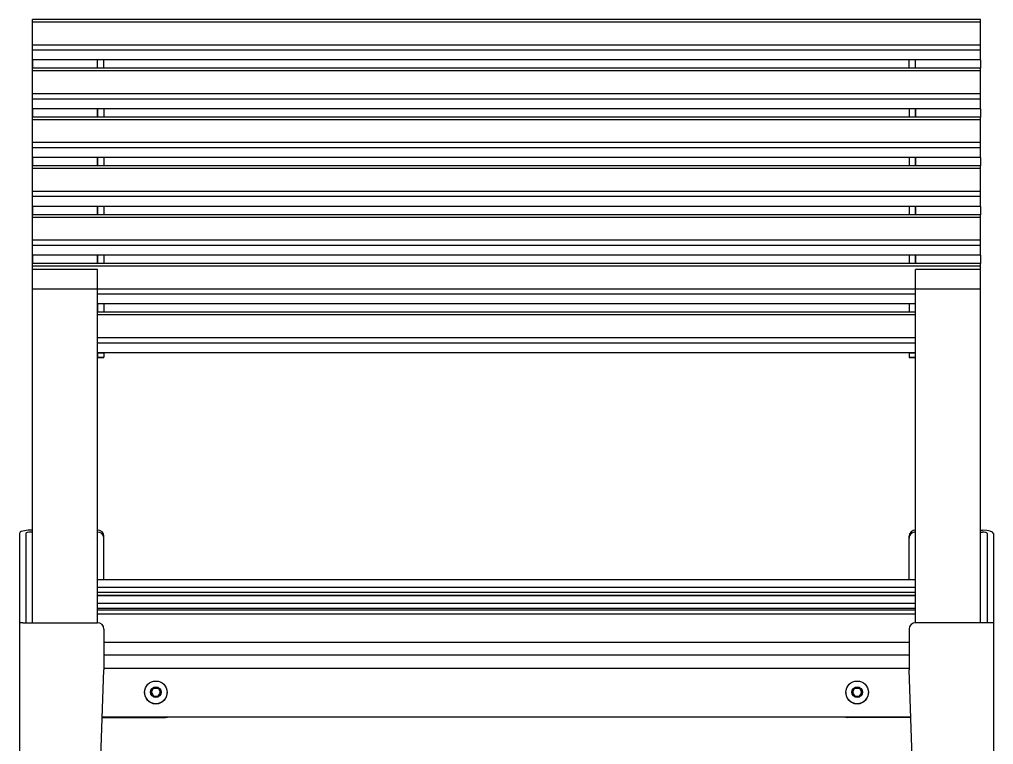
# Model space of a CAD drawing. Header units: millimetres. Extents: x 22162 to 28102, y 3160 to 7360.
# Drawn here: x 24654 to 25254, y 6370 to 6817 of the extents above; entities that cross this region are included whole.
import ezdxf

# ---------------------------------------------------------------- set-up
doc = ezdxf.new("R2010")
doc.units = ezdxf.units.MM
doc.header["$LTSCALE"] = 0.3

msp = doc.modelspace()

# ---------------------------------------------------------------- linework, layer by layer
at = {"color": 7, "linetype": 'Continuous'}
for p, q in [((24662.46, 6815.41), (24662.46, 6817.05)), ((25246.46, 6817.05), (24662.46, 6817.05)), ((25246.46, 6815.41), (25246.46, 6817.05)), ((24662.46, 6801.31), (24662.46, 6815.41)), ((25246.46, 6815.41), (24662.46, 6815.41)), ((25246.46, 6801.31), (25246.46, 6815.41)), ((24662.46, 6798.11), (24662.46, 6801.31)), ((25246.46, 6801.31), (24662.46, 6801.31)), ((24662.46, 6662.94), (24662.46, 6798.11)), ((24662.46, 6792.12), (24662.46, 6798.11)), ((25246.46, 6798.11), (24662.46, 6798.11)), ((25246.46, 6798.11), (25246.46, 6801.31)), ((25246.46, 6792.12), (25246.46, 6798.11)), ((25246.46, 6792.12), (24662.46, 6792.12)), ((24662.46, 6792.12), (24662.46, 6786.98)), ((24702.46, 6786.98), (24702.46, 6792.12)), ((24702.46, 6786.98), (24702.46, 6792.12)), ((24706.46, 6786.98), (24706.46, 6792.12)), ((25202.46, 6786.98), (25202.46, 6792.12)), ((25206.46, 6786.98), (25206.46, 6792.12)), ((25206.46, 6786.98), (25206.46, 6792.12)), ((25246.46, 6792.12), (25246.46, 6786.98)), ((24662.46, 6785.34), (24662.46, 6786.98)), ((25246.46, 6786.98), (24662.46, 6786.98)), ((25246.46, 6785.34), (25246.46, 6786.98)), ((24662.46, 6771.24), (24662.46, 6785.34)), ((25246.46, 6785.34), (24662.46, 6785.34)), ((25246.46, 6771.24), (25246.46, 6785.34)), ((24662.46, 6768.04), (24662.46, 6771.24)), ((25246.46, 6771.24), (24662.46, 6771.24)), ((24662.46, 6762.05), (24662.46, 6768.04)), ((25246.46, 6768.04), (24662.46, 6768.04)), ((25246.46, 6768.04), (25246.46, 6771.24)), ((25246.46, 6762.05), (25246.46, 6768.04)), ((25246.46, 6762.05), (24662.46, 6762.05)), ((24662.46, 6762.05), (24662.46, 6756.91)), ((24702.46, 6762.05), (24702.46, 6756.91)), ((24702.46, 6756.91), (24702.46, 6762.05)), ((24706.46, 6762.05), (24706.46, 6756.91)), ((25202.46, 6762.05), (25202.46, 6756.91)), ((25206.46, 6762.05), (25206.46, 6756.91)), ((25206.46, 6756.91), (25206.46, 6762.05)), ((25246.46, 6762.05), (25246.46, 6756.91)), ((24662.46, 6755.27), (24662.46, 6756.91)), ((25246.46, 6756.91), (24662.46, 6756.91)), ((25246.46, 6755.27), (25246.46, 6756.91)), ((24662.46, 6741.17), (24662.46, 6755.27)), ((25246.46, 6755.27), (24662.46, 6755.27)), ((25246.46, 6741.17), (25246.46, 6755.27)), ((24662.46, 6737.97), (24662.46, 6741.17)), ((25246.46, 6741.17), (24662.46, 6741.17)), ((25246.46, 6737.97), (25246.46, 6741.17)), ((24662.46, 6731.98), (24662.46, 6737.97)), ((25246.46, 6737.97), (24662.46, 6737.97)), ((25246.46, 6731.98), (25246.46, 6737.97)), ((25246.46, 6731.98), (24662.46, 6731.98)), ((24662.46, 6731.98), (24662.46, 6726.84)), ((24662.46, 6725.2), (24662.46, 6726.84)), ((25246.46, 6726.84), (24662.46, 6726.84)), ((24702.46, 6731.98), (24702.46, 6726.84)), ((24702.46, 6726.84), (24702.46, 6731.98)), ((24706.46, 6731.98), (24706.46, 6726.84)), ((25202.46, 6731.98), (25202.46, 6726.84)), ((25206.46, 6731.98), (25206.46, 6726.84)), ((25206.46, 6726.84), (25206.46, 6731.98)), ((25246.46, 6731.98), (25246.46, 6726.84)), ((25246.46, 6725.2), (25246.46, 6726.84)), ((24662.46, 6711.1), (24662.46, 6725.2)), ((25246.46, 6725.2), (24662.46, 6725.2)), ((25246.46, 6711.1), (25246.46, 6725.2)), ((24662.46, 6707.9), (24662.46, 6711.1)), ((25246.46, 6711.1), (24662.46, 6711.1)), ((25246.46, 6707.9), (25246.46, 6711.1)), ((24662.46, 6701.91), (24662.46, 6707.9)), ((25246.46, 6707.9), (24662.46, 6707.9)), ((25246.46, 6701.91), (25246.46, 6707.9)), ((25246.46, 6701.91), (24662.46, 6701.91)), ((24662.46, 6701.91), (24662.46, 6696.77)), ((24662.46, 6695.13), (24662.46, 6696.77)), ((25246.46, 6696.77), (24662.46, 6696.77)), ((24702.46, 6701.91), (24702.46, 6696.77)), ((24702.46, 6696.77), (24702.46, 6701.91)), ((24706.46, 6701.91), (24706.46, 6696.77)), ((25202.46, 6701.91), (25202.46, 6696.77)), ((25206.46, 6701.91), (25206.46, 6696.77)), ((25206.46, 6696.77), (25206.46, 6701.91)), ((25246.46, 6701.91), (25246.46, 6696.77)), ((25246.46, 6695.13), (25246.46, 6696.77)), ((24662.46, 6681.03), (24662.46, 6695.13)), ((25246.46, 6695.13), (24662.46, 6695.13)), ((25246.46, 6681.03), (25246.46, 6695.13)), ((24662.46, 6677.83), (24662.46, 6681.03)), ((25246.46, 6681.03), (24662.46, 6681.03)), ((25246.46, 6677.83), (25246.46, 6681.03)), ((24662.46, 6671.84), (24662.46, 6677.83)), ((25246.46, 6677.83), (24662.46, 6677.83)), ((25246.46, 6671.84), (25246.46, 6677.83)), ((25246.46, 6671.84), (24662.46, 6671.84)), ((24662.46, 6671.84), (24662.46, 6666.7)), ((24662.46, 6665.06), (24662.46, 6666.7)), ((25246.46, 6666.7), (24662.46, 6666.7)), ((24702.46, 6671.84), (24702.46, 6666.7)), ((24702.46, 6666.7), (24702.46, 6671.84)), ((24706.46, 6671.84), (24706.46, 6666.7)), ((25202.46, 6671.84), (25202.46, 6666.7)), ((25206.46, 6671.84), (25206.46, 6666.7)), ((25206.46, 6666.7), (25206.46, 6671.84)), ((25246.46, 6671.84), (25246.46, 6666.7)), ((25246.46, 6665.06), (25246.46, 6666.7)), ((24662.46, 6662.94), (24662.46, 6665.06)), ((25246.46, 6665.06), (24662.46, 6665.06)), ((24662.46, 6650.94), (24662.46, 6662.94)), ((24702.46, 6662.94), (24662.46, 6662.94)), ((24702.46, 6650.94), (24702.46, 6662.94)), ((25206.46, 6650.94), (25206.46, 6662.94)), ((25246.46, 6662.94), (25206.46, 6662.94)), ((25246.46, 6662.94), (25246.46, 6665.06)), ((25246.46, 6650.94), (25246.46, 6662.94)), ((24662.46, 6590.98), (24662.46, 6656.94)), ((24702.46, 6650.94), (24662.46, 6650.94)), ((24662.46, 6445.37), (24662.46, 6650.94)), ((25206.46, 6650.96), (24702.46, 6650.96)), ((24702.46, 6445.37), (24702.46, 6650.94)), ((25246.46, 6650.94), (25206.46, 6650.94)), ((25206.46, 6445.37), (25206.46, 6650.94)), ((25246.46, 6445.37), (25246.46, 6650.94)), ((25206.46, 6647.76), (24702.46, 6647.76)), ((25206.46, 6641.77), (24702.46, 6641.77)), ((24702.46, 6641.77), (24702.46, 6636.63)), ((24702.46, 6636.63), (24702.46, 6641.77)), ((25206.46, 6636.63), (24702.46, 6636.63)), ((24706.46, 6641.77), (24706.46, 6636.63)), ((25202.46, 6641.77), (25202.46, 6636.63)), ((25206.46, 6634.99), (24702.46, 6634.99)), ((25206.46, 6620.89), (24702.46, 6620.89)), ((25206.46, 6617.69), (24702.46, 6617.69)), ((25206.46, 6611.7), (24702.46, 6611.7)), ((24702.46, 6611.7), (24702.46, 6608.96)), ((24702.46, 6611.7), (24706.46, 6611.7)), ((24702.46, 6608.96), (24706.46, 6608.96)), ((24702.46, 6608.96), (24702.46, 6608.84)), ((24702.46, 6608.84), (24706.46, 6608.84)), ((24706.46, 6611.7), (24706.46, 6608.96)), ((24706.46, 6608.84), (24706.46, 6608.96)), ((25202.46, 6611.7), (25202.46, 6608.96)), ((25202.46, 6611.7), (25206.46, 6611.7)), ((25202.46, 6608.96), (25206.46, 6608.96)), ((25202.46, 6608.96), (25202.46, 6608.84)), ((25202.46, 6608.84), (25206.46, 6608.84)), ((24662.46, 6586.43), (24662.46, 6590.98)), ((24662.46, 6590.98), (24662.46, 6590.98)), ((24662.46, 6586.43), (24662.46, 6586.43)), ((24662.46, 6490.45), (24662.46, 6586.43)), ((24654.46, 6500.33), (24654.46, 6445.26)), ((24658.46, 6500.33), (24658.46, 6445.37)), ((24662.46, 6502.41), (24661.19, 6502.41)), ((24662.46, 6501.17), (24661.19, 6501.17)), ((24706.46, 6497.37), (24706.46, 6498.61)), ((25202.46, 6497.37), (25202.46, 6498.61)), ((25246.46, 6502.41), (25247.73, 6502.41)), ((25246.46, 6501.17), (25247.73, 6501.17)), ((25250.46, 6500.33), (25250.46, 6445.37)), ((25254.46, 6500.33), (25254.46, 6445.26)), ((24706.46, 6471.81), (24706.46, 6497.37)), ((25202.46, 6471.81), (25202.46, 6497.37)), ((25206.46, 6471.81), (24702.46, 6471.81)), ((25206.46, 6471.69), (24702.46, 6471.69)), ((25206.46, 6467.05), (24702.46, 6467.05)), ((25206.46, 6463.9), (24702.46, 6463.9)), ((25206.46, 6462.04), (24702.46, 6462.04)), ((25206.46, 6461.92), (24702.46, 6461.92)), ((25206.46, 6457.29), (24702.46, 6457.29)), ((25206.46, 6454.14), (24702.46, 6454.14)), ((25206.46, 6453.03), (24702.46, 6453.03)), ((25206.46, 6450.61), (24702.46, 6450.61)), ((24654.46, 6445.26), (24654.46, 6015.49)), ((24656.43, 6445.37), (24661.19, 6445.37)), ((24661.19, 6445.37), (24702.46, 6445.37)), ((25247.73, 6445.37), (25206.46, 6445.37)), ((25252.49, 6445.37), (25247.73, 6445.37)), ((25254.46, 6445.26), (25254.46, 6015.49)), ((24706.46, 6441.37), (24706.46, 6416.4)), ((25202.46, 6441.37), (25202.46, 6416.4)), ((25202.46, 6433.12), (24706.46, 6433.12)), ((24706.46, 6433.12), (24706.46, 6427.13)), ((24706.46, 6433.12), (24706.46, 6433.12)), ((24706.46, 6427.13), (24706.46, 6425.06)), ((24706.46, 6427.13), (24706.46, 6427.13)), ((25202.46, 6425.38), (24706.46, 6425.38)), ((24706.46, 6425.06), (24706.46, 6417.4)), ((24706.46, 6425.06), (24706.46, 6425.06)), ((24692.59, 6019.35), (24706.46, 6416.4)), ((24706.46, 6417.4), (25202.46, 6417.4)), ((25216.32, 6019.35), (25202.46, 6416.4)), ((24731.46, 6402.44), (24731.46, 6402.41)), ((24735.57, 6402.56), (24735.57, 6402.55)), ((24735.57, 6402.56), (24735.57, 6402.55)), ((24737.02, 6405.05), (24737.02, 6404.95)), ((24737.02, 6405.05), (24737.02, 6404.95)), ((24737.02, 6405.05), (24737.02, 6405.05)), ((24737.02, 6404.95), (24737.02, 6404.95)), ((24739.9, 6405.05), (24739.9, 6404.95)), ((24739.9, 6405.05), (24739.9, 6404.95)), ((24739.9, 6405.05), (24739.9, 6405.05)), ((24739.9, 6404.95), (24739.9, 6404.95)), ((24741.35, 6402.56), (24741.35, 6402.55)), ((24741.35, 6402.55), (24741.35, 6402.56)), ((24745.46, 6402.41), (24745.46, 6402.44)), ((25163.46, 6402.44), (25163.46, 6402.41)), ((25167.57, 6402.56), (25167.57, 6402.55)), ((25167.57, 6402.56), (25167.57, 6402.55)), ((25169.02, 6405.05), (25169.02, 6404.95)), ((25169.02, 6405.05), (25169.02, 6404.95)), ((25169.02, 6405.05), (25169.02, 6405.05)), ((25169.02, 6404.95), (25169.02, 6404.95)), ((25171.9, 6405.05), (25171.9, 6404.95)), ((25171.9, 6405.05), (25171.9, 6404.95)), ((25171.9, 6405.05), (25171.9, 6405.05)), ((25171.9, 6404.95), (25171.9, 6404.95)), ((25173.35, 6402.56), (25173.35, 6402.55)), ((25173.35, 6402.55), (25173.35, 6402.56)), ((25177.46, 6402.41), (25177.46, 6402.44)), ((24737.02, 6400.06), (24737.02, 6400.06)), ((24739.9, 6400.06), (24739.9, 6400.06)), ((25169.02, 6400.06), (25169.02, 6400.06)), ((25171.9, 6400.06), (25171.9, 6400.06)), ((24705.43, 6387), (24744.46, 6387)), ((24705.44, 6387.21), (24744.46, 6387.21)), ((25203.48, 6387.21), (24705.44, 6387.21)), ((24744.46, 6387), (24744.46, 6387.21)), ((25203.48, 6387.21), (25164.46, 6387.21)), ((25164.46, 6387.21), (25164.46, 6387)), ((25203.49, 6387), (25164.46, 6387))]:
    msp.add_line(p, q, dxfattribs=at)
for centre, radius, start, end in [((24656.24, 6431.24), 14.13, 89.21784, 97.2324), ((24702.46, 6441.37), 4, 359.99984, 89.99984), ((25206.46, 6441.37), 4, 90, 180), ((25252.68, 6431.24), 14.13, 82.76744, 90.78199), ((24504.21, 6537.88), 268.03, 329.67667, 330.29309), ((24503.61, 6538.12), 268.73, 329.67746, 330.2923), ((24968.38, 6535.38), 268.03, 209.70691, 210.32333), ((24738.46, 6539.76), 134.72, 269.38648, 270.61352), ((24738.46, 6539.65), 134.72, 269.38648, 270.61352), ((24973.31, 6538.23), 268.73, 209.7077, 210.32254), ((24972.71, 6537.77), 268.03, 209.70691, 210.32333), ((24507.94, 6535.73), 268.73, 329.67746, 330.2923), ((24936.21, 6537.88), 268.03, 329.67667, 330.29309), ((24935.61, 6538.12), 268.73, 329.67746, 330.2923), ((25400.38, 6535.38), 268.03, 209.70691, 210.32333), ((25170.46, 6539.76), 134.72, 269.38648, 270.61352), ((25170.46, 6539.65), 134.72, 269.38648, 270.61352), ((25405.31, 6538.23), 268.73, 209.7077, 210.32254), ((25404.71, 6537.77), 268.03, 209.70691, 210.32333), ((24939.94, 6535.73), 268.73, 329.67746, 330.2923), ((24738.46, 6534.76), 134.72, 269.38648, 270.61352), ((25170.46, 6534.76), 134.72, 269.38648, 270.61352)]:
    msp.add_arc(centre, radius, start, end, dxfattribs=at)
for centre, major_axis, ratio, start_param, end_param in [((24701.46, 6611.27), (1, 0), 0.939693, 6.248383, 6.283185), ((24661.19, 6500.33), (6.73, 0), 0.309017, 1.570796, 3.141593), ((24661.19, 6500.33), (2.73, 0), 0.309017, 1.570796, 3.141593), ((24702.46, 6498.61), (4, 0), 0.951057, 0, 1.570796), ((24702.46, 6497.37), (-4, 0), 0.951057, 3.141593, 4.712389), ((25206.46, 6498.61), (-4, 0), 0.951057, 4.712389, 6.283185), ((25206.46, 6497.37), (4, 0), 0.951057, 1.570796, 3.141593), ((25247.73, 6500.33), (-6.73, 0), 0.309017, 3.141593, 4.712389), ((25247.73, 6500.33), (-2.73, 0), 0.309017, 3.141593, 4.712389), ((24738.46, 6402.41), (-7, 0), 0.999391, 0, 3.141593), ((25170.46, 6402.41), (-7, 0), 0.999391, 0, 3.141593), ((24744.46, 6391), (4, 0), 0.999391, 4.712389, 5.03763), ((25164.46, 6391), (4, 0), 0.999391, 4.387289, 4.712389)]:
    msp.add_ellipse(centre, major_axis=major_axis, ratio=ratio, start_param=start_param, end_param=end_param, dxfattribs=at)
for centre, major_axis in [((24738.46, 6402.44), (-7, 0)), ((25170.46, 6402.44), (-7, 0)), ((24738.46, 6402.56), (-3.25, 0)), ((24738.46, 6402.56), (3.1, 0)), ((24738.46, 6402.56), (3.03, 0)), ((25170.46, 6402.56), (-3.25, 0)), ((25170.46, 6402.56), (3.1, 0)), ((25170.46, 6402.56), (-3.03, 0))]:
    msp.add_ellipse(centre, major_axis=major_axis, ratio=0.999391, dxfattribs=at)

doc.saveas('drawing.dxf')
